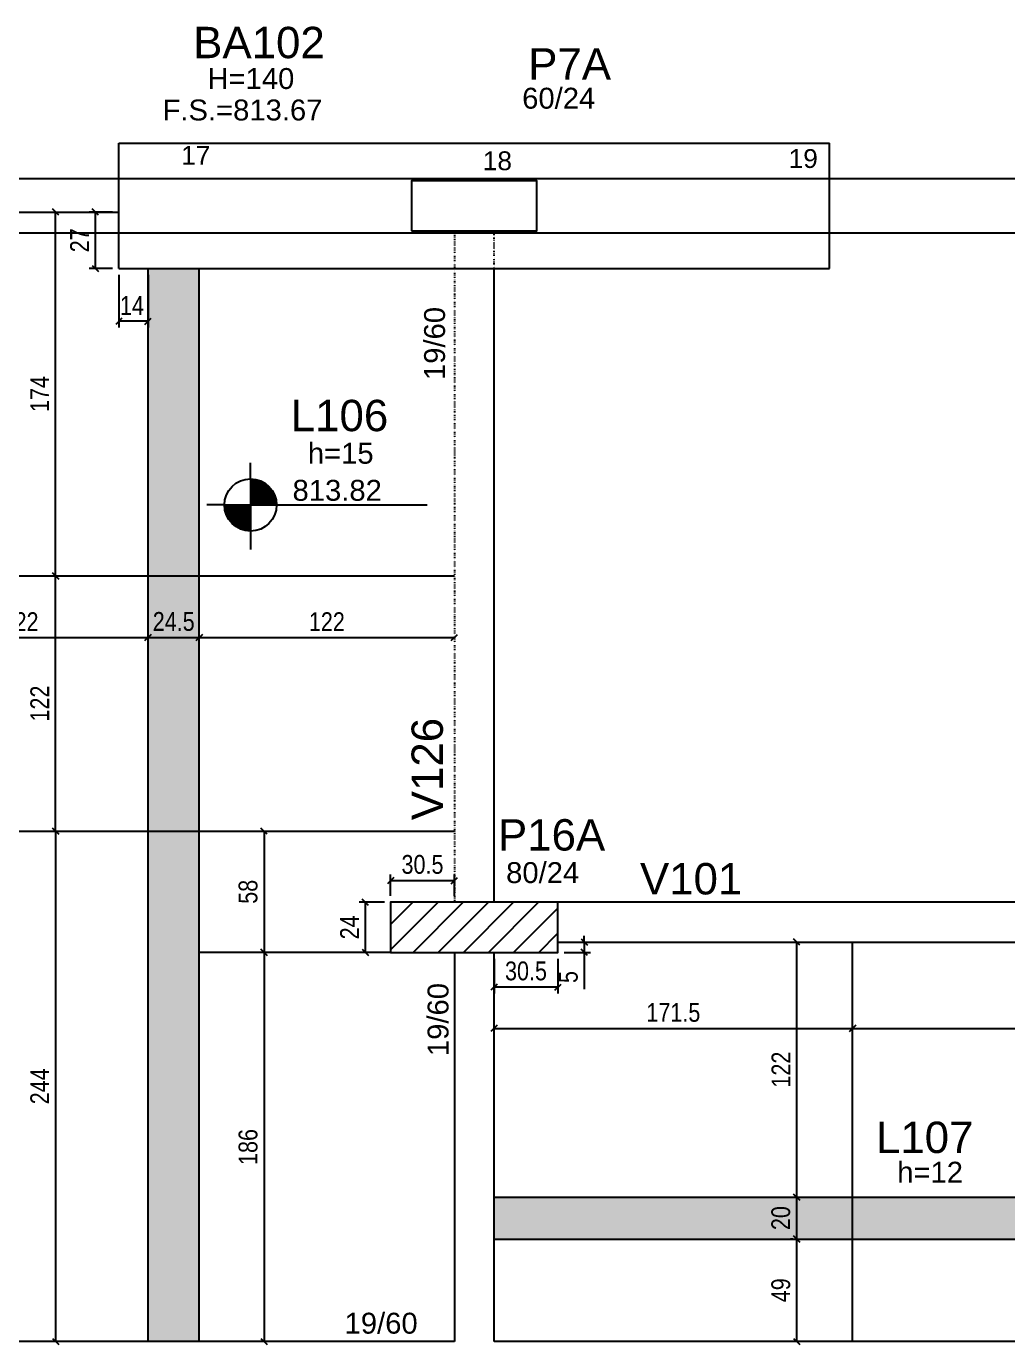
# Model space of a CAD drawing. Header units: millimetres. Extents: x 2897 to 8569, y 1951 to 3650.
# Drawn here: x 5446 to 5915, y 2710 to 3341 of the extents above; entities that cross this region are included whole.
import ezdxf

# ---------------------------------------------------------------- set-up
doc = ezdxf.new("R2010")
doc.units = ezdxf.units.MM
doc.linetypes.add('ESTILO_TQS_0004', pattern=[2, 0.5, -0.4, 0.1, -0.4, 0.1, -0.5])
for name, color, linetype in [('1', 1, 'Continuous'), ('3', 3, 'Continuous'), ('4', 4, 'Continuous'), ('7', 7, 'Continuous'), ('Painéis', 200, 'Continuous')]:
    doc.layers.add(name, color=color, linetype=linetype)
doc.layers.add('Hachura', color=251, linetype='Continuous', lineweight=9)
doc.styles.add('COTA TECNICA-50', font='techl___.ttf', dxfattribs={"height": 9})
doc.styles.get("Standard").update_dxf_attribs({"font": 'arial.ttf'})
doc.dimstyles.new('COTA PAINEL-50', dxfattribs={"dimtxt": 9, "dimasz": 3, "dimexe": 3, "dimexo": 3, "dimgap": 3, "dimtad": 1, "dimdec": 1, "dimzin": 12, "dimdsep": 46, "dimtxsty": 'COTA TECNICA-50', "dimblk1": 'OBLIQUE', "dimblk2": 'OBLIQUE', "dimsah": 1, "dimcen": 0.9, "dimclrd": 4, "dimclre": 4, "dimclrt": 240, "dimadec": 1, "dimazin": 3, "dimtfac": 1, "dimtdec": 1, "dimtmove": 0, "dimatfit": 3, "dimfxl": 1, "dimtolj": 1, "dimtzin": 12, "dimarcsym": 0})

# ---------------------------------------------------------------- blocks, each defined once
blk = doc.blocks.new('_Oblique')
at = {"color": 0, "linetype": 'ByBlock', "lineweight": -2}
blk.add_line((-0.5, -0.5), (0.5, 0.5), dxfattribs=at)
blk = doc.blocks.new('*D15')
at = {"layer": 'Defpoints', "color": 0, "transparency": 16777216}
for p in [(5478.7, 3251.82), (5489.92, 3251.82), (5489.93, 3224.82)]:
    blk.add_point(p, dxfattribs=at)
at = {"layer": 'Painéis', "color": 4, "lineweight": -2, "transparency": 16777216}
for p, q in [((5486.92, 3251.82), (5475.7, 3251.82)), ((5478.7, 3224.82), (5478.7, 3251.82)), ((5486.93, 3224.82), (5475.7, 3224.82))]:
    blk.add_line(p, q, dxfattribs=at)
at = {"layer": 'Painéis', "color": 4, "lineweight": -2, "transparency": 16777216, "xscale": 3, "yscale": 3, "zscale": 3}
for p, rotation in [((5478.7, 3251.82), 90), ((5478.7, 3224.82), 270)]:
    blk.add_blockref('_Oblique', p, dxfattribs=dict(at, rotation=rotation))
at = {"layer": 'Painéis', "color": 240, "transparency": 16777216, "insert": (5471.13, 3238.32), "char_height": 9, "attachment_point": 5, "rotation": 90, "style": 'COTA TECNICA-50'}
blk.add_mtext('\\A1;27', dxfattribs=at)
blk = doc.blocks.new('*D16')
at = {"layer": 'Defpoints', "color": 0, "transparency": 16777216}
for p in [(5489.93, 3224.82), (5503.92, 3224.82), (5489.93, 3199.59)]:
    blk.add_point(p, dxfattribs=at)
at = {"layer": 'Painéis', "color": 4, "lineweight": -2, "transparency": 16777216}
for p, q in [((5489.93, 3221.82), (5489.93, 3196.59)), ((5503.92, 3221.82), (5503.92, 3196.59)), ((5503.92, 3199.59), (5489.93, 3199.59))]:
    blk.add_line(p, q, dxfattribs=at)
at = {"layer": 'Painéis', "color": 4, "lineweight": -2, "transparency": 16777216, "xscale": 3, "yscale": 3, "zscale": 3, "rotation": 180}
blk.add_blockref('_Oblique', (5489.93, 3199.59), dxfattribs=at)
at = {"layer": 'Painéis', "color": 4, "lineweight": -2, "transparency": 16777216, "xscale": 3, "yscale": 3, "zscale": 3}
blk.add_blockref('_Oblique', (5503.92, 3199.59), dxfattribs=at)
at = {"layer": 'Painéis', "color": 240, "transparency": 16777216, "insert": (5496.18, 3207.15), "char_height": 9, "attachment_point": 5, "style": 'COTA TECNICA-50'}
blk.add_mtext('\\A1;14', dxfattribs=at)
blk = doc.blocks.new('*D63')
at = {"layer": 'Defpoints', "color": 0, "transparency": 16777216}
for p in [(5607.85, 2921.82), (5619.92, 2921.82), (5619.92, 2897.82)]:
    blk.add_point(p, dxfattribs=at)
at = {"layer": 'Painéis', "color": 4, "lineweight": -2, "transparency": 16777216}
for p, q in [((5616.92, 2921.82), (5604.85, 2921.82)), ((5607.85, 2897.82), (5607.85, 2921.82)), ((5616.92, 2897.82), (5604.85, 2897.82))]:
    blk.add_line(p, q, dxfattribs=at)
at = {"layer": 'Painéis', "color": 4, "lineweight": -2, "transparency": 16777216, "xscale": 3, "yscale": 3, "zscale": 3}
for p, rotation in [((5607.85, 2921.82), 90), ((5607.85, 2897.82), 270)]:
    blk.add_blockref('_Oblique', p, dxfattribs=dict(at, rotation=rotation))
at = {"layer": 'Painéis', "color": 240, "transparency": 16777216, "insert": (5600.28, 2909.82), "char_height": 9, "attachment_point": 5, "rotation": 90, "style": 'COTA TECNICA-50'}
blk.add_mtext('\\A1;24', dxfattribs=at)
blk = doc.blocks.new('*D64')
at = {"layer": 'Defpoints', "color": 0, "transparency": 16777216}
for p in [(5650.42, 2932.17), (5619.92, 2921.82), (5650.42, 2921.82)]:
    blk.add_point(p, dxfattribs=at)
at = {"layer": 'Painéis', "color": 4, "lineweight": -2, "transparency": 16777216}
for p, q in [((5619.92, 2924.82), (5619.92, 2935.17)), ((5619.92, 2932.17), (5650.42, 2932.17)), ((5650.42, 2924.82), (5650.42, 2935.17))]:
    blk.add_line(p, q, dxfattribs=at)
at = {"layer": 'Painéis', "color": 4, "lineweight": -2, "transparency": 16777216, "xscale": 3, "yscale": 3, "zscale": 3, "rotation": 180}
blk.add_blockref('_Oblique', (5619.92, 2932.17), dxfattribs=at)
at = {"layer": 'Painéis', "color": 4, "lineweight": -2, "transparency": 16777216, "xscale": 3, "yscale": 3, "zscale": 3}
blk.add_blockref('_Oblique', (5650.42, 2932.17), dxfattribs=at)
at = {"layer": 'Painéis', "color": 240, "transparency": 16777216, "insert": (5635.17, 2939.87), "char_height": 9, "attachment_point": 5, "style": 'COTA TECNICA-50'}
blk.add_mtext('\\A1;30.5', dxfattribs=at)
blk = doc.blocks.new('*D137')
at = {"layer": 'Defpoints', "color": 0, "transparency": 16777216}
for p in [(5699.92, 2902.82), (5699.92, 2897.82), (5712.56, 2897.82)]:
    blk.add_point(p, dxfattribs=at)
at = {"layer": 'Painéis', "color": 4, "lineweight": -2, "transparency": 16777216}
for p, q in [((5712.56, 2902.82), (5712.56, 2905.82)), ((5702.92, 2902.82), (5715.56, 2902.82)), ((5712.56, 2902.82), (5712.56, 2897.82)), ((5702.92, 2897.82), (5715.56, 2897.82)), ((5712.56, 2897.82), (5712.56, 2880.33))]:
    blk.add_line(p, q, dxfattribs=at)
at = {"layer": 'Painéis', "color": 4, "lineweight": -2, "transparency": 16777216, "xscale": 3, "yscale": 3, "zscale": 3}
for p, rotation in [((5712.56, 2902.82), 270), ((5712.56, 2897.82), 90)]:
    blk.add_blockref('_Oblique', p, dxfattribs=dict(at, rotation=rotation))
at = {"layer": 'Painéis', "color": 240, "transparency": 16777216, "insert": (5704.96, 2886.08), "char_height": 9, "attachment_point": 5, "rotation": 90, "style": 'COTA TECNICA-50'}
blk.add_mtext('\\A1;5', dxfattribs=at)
blk = doc.blocks.new('*D138')
at = {"layer": 'Defpoints', "color": 0, "transparency": 16777216}
for p in [(5669.42, 2897.82), (5699.92, 2897.82), (5669.42, 2881.24)]:
    blk.add_point(p, dxfattribs=at)
at = {"layer": 'Painéis', "color": 4, "lineweight": -2, "transparency": 16777216}
for p, q in [((5669.42, 2894.82), (5669.42, 2878.24)), ((5699.92, 2894.82), (5699.92, 2878.24)), ((5699.92, 2881.24), (5669.42, 2881.24))]:
    blk.add_line(p, q, dxfattribs=at)
at = {"layer": 'Painéis', "color": 4, "lineweight": -2, "transparency": 16777216, "xscale": 3, "yscale": 3, "zscale": 3, "rotation": 180}
blk.add_blockref('_Oblique', (5669.42, 2881.24), dxfattribs=at)
at = {"layer": 'Painéis', "color": 4, "lineweight": -2, "transparency": 16777216, "xscale": 3, "yscale": 3, "zscale": 3}
blk.add_blockref('_Oblique', (5699.92, 2881.24), dxfattribs=at)
at = {"layer": 'Painéis', "color": 240, "transparency": 16777216, "insert": (5684.67, 2888.94), "char_height": 9, "attachment_point": 5, "style": 'COTA TECNICA-50'}
blk.add_mtext('\\A1;30.5', dxfattribs=at)
blk = doc.blocks.new('*D22')
at = {"layer": 'Defpoints', "color": 0, "transparency": 16777216}
for p in [(5452.04, 3077.82), (5459.66, 3077.82), (5459.66, 2955.82)]:
    blk.add_point(p, dxfattribs=at)
at = {"layer": 'Painéis', "color": 4, "lineweight": -2, "transparency": 16777216}
for p, q in [((5455.04, 3077.82), (5462.66, 3077.82)), ((5459.66, 2955.82), (5459.66, 3077.82))]:
    blk.add_line(p, q, dxfattribs=at)
at = {"layer": 'Painéis', "color": 4, "lineweight": -2, "transparency": 16777216, "xscale": 3, "yscale": 3, "zscale": 3}
for p, rotation in [((5459.66, 3077.82), 90), ((5459.66, 2955.82), 270)]:
    blk.add_blockref('_Oblique', p, dxfattribs=dict(at, rotation=rotation))
at = {"layer": 'Painéis', "color": 240, "transparency": 16777216, "insert": (5452.11, 3016.82), "char_height": 9, "attachment_point": 5, "rotation": 90, "style": 'COTA TECNICA-50'}
blk.add_mtext('\\A1;122', dxfattribs=at)
blk = doc.blocks.new('*D101')
at = {"layer": 'Defpoints', "color": 0, "transparency": 16777216}
for p in [(5559.39, 2955.82), (5559.39, 2897.82), (5559.39, 2897.82)]:
    blk.add_point(p, dxfattribs=at)
at = {"layer": 'Painéis', "color": 4, "lineweight": -2, "transparency": 16777216}
blk.add_line((5559.39, 2955.82), (5559.39, 2897.82), dxfattribs=at)
at = {"layer": 'Painéis', "color": 4, "lineweight": -2, "transparency": 16777216, "xscale": 3, "yscale": 3, "zscale": 3}
for p, rotation in [((5559.39, 2955.82), 90), ((5559.39, 2897.82), 270)]:
    blk.add_blockref('_Oblique', p, dxfattribs=dict(at, rotation=rotation))
at = {"layer": 'Painéis', "color": 240, "transparency": 16777216, "insert": (5551.77, 2926.82), "char_height": 9, "attachment_point": 5, "rotation": 90, "style": 'COTA TECNICA-50'}
blk.add_mtext('\\A1;58', dxfattribs=at)
blk = doc.blocks.new('*D102')
at = {"layer": 'Defpoints', "color": 0, "transparency": 16777216}
for p in [(5559.39, 2897.82), (5559.39, 2711.82), (5559.39, 2711.82)]:
    blk.add_point(p, dxfattribs=at)
at = {"layer": 'Painéis', "color": 4, "lineweight": -2, "transparency": 16777216}
blk.add_line((5559.39, 2897.82), (5559.39, 2711.82), dxfattribs=at)
at = {"layer": 'Painéis', "color": 4, "lineweight": -2, "transparency": 16777216, "xscale": 3, "yscale": 3, "zscale": 3}
for p, rotation in [((5559.39, 2897.82), 90), ((5559.39, 2711.82), 270)]:
    blk.add_blockref('_Oblique', p, dxfattribs=dict(at, rotation=rotation))
at = {"layer": 'Painéis', "color": 240, "transparency": 16777216, "insert": (5551.78, 2804.82), "char_height": 9, "attachment_point": 5, "rotation": 90, "style": 'COTA TECNICA-50'}
blk.add_mtext('\\A1;186', dxfattribs=at)
blk = doc.blocks.new('*D42')
at = {"layer": 'Defpoints', "color": 0, "transparency": 16777216}
for p in [(5459.66, 2955.82), (5459.66, 2711.82), (5459.66, 2711.82)]:
    blk.add_point(p, dxfattribs=at)
at = {"layer": 'Painéis', "color": 4, "lineweight": -2, "transparency": 16777216}
blk.add_line((5459.66, 2955.82), (5459.66, 2711.82), dxfattribs=at)
at = {"layer": 'Painéis', "color": 4, "lineweight": -2, "transparency": 16777216, "xscale": 3, "yscale": 3, "zscale": 3}
for p, rotation in [((5459.66, 2955.82), 90), ((5459.66, 2711.82), 270)]:
    blk.add_blockref('_Oblique', p, dxfattribs=dict(at, rotation=rotation))
at = {"layer": 'Painéis', "color": 240, "transparency": 16777216, "insert": (5452.1, 2833.82), "char_height": 9, "attachment_point": 5, "rotation": 90, "style": 'COTA TECNICA-50'}
blk.add_mtext('\\A1;244', dxfattribs=at)
blk = doc.blocks.new('*D43')
at = {"layer": 'Defpoints', "color": 0, "transparency": 16777216}
for p in [(5459.66, 3251.82), (5459.66, 3251.82), (5459.66, 3077.82)]:
    blk.add_point(p, dxfattribs=at)
at = {"layer": 'Painéis', "color": 4, "lineweight": -2, "transparency": 16777216}
blk.add_line((5459.66, 3077.82), (5459.66, 3251.82), dxfattribs=at)
at = {"layer": 'Painéis', "color": 4, "lineweight": -2, "transparency": 16777216, "xscale": 3, "yscale": 3, "zscale": 3}
for p, rotation in [((5459.66, 3251.82), 90), ((5459.66, 3077.82), 270)]:
    blk.add_blockref('_Oblique', p, dxfattribs=dict(at, rotation=rotation))
at = {"layer": 'Painéis', "color": 240, "transparency": 16777216, "insert": (5452.1, 3164.82), "char_height": 9, "attachment_point": 5, "rotation": 90, "style": 'COTA TECNICA-50'}
blk.add_mtext('\\A1;174', dxfattribs=at)
blk = doc.blocks.new('*D205')
at = {"layer": 'Defpoints', "color": 0, "transparency": 16777216}
for p in [(5381.92, 3048.42), (5503.92, 3048.42), (5503.92, 3048.42)]:
    blk.add_point(p, dxfattribs=at)
at = {"layer": 'Painéis', "color": 4, "lineweight": -2, "transparency": 16777216}
blk.add_line((5381.92, 3048.42), (5503.92, 3048.42), dxfattribs=at)
at = {"layer": 'Painéis', "color": 4, "lineweight": -2, "transparency": 16777216, "xscale": 3, "yscale": 3, "zscale": 3, "rotation": 180}
blk.add_blockref('_Oblique', (5381.92, 3048.42), dxfattribs=at)
at = {"layer": 'Painéis', "color": 4, "lineweight": -2, "transparency": 16777216, "xscale": 3, "yscale": 3, "zscale": 3}
blk.add_blockref('_Oblique', (5503.92, 3048.42), dxfattribs=at)
at = {"layer": 'Painéis', "color": 240, "transparency": 16777216, "insert": (5442.92, 3055.97), "char_height": 9, "attachment_point": 5, "style": 'COTA TECNICA-50'}
blk.add_mtext('\\A1;122', dxfattribs=at)
blk = doc.blocks.new('*D206')
at = {"layer": 'Defpoints', "color": 0, "transparency": 16777216}
for p in [(5503.92, 3048.42), (5528.42, 3048.42), (5528.42, 3048.42)]:
    blk.add_point(p, dxfattribs=at)
at = {"layer": 'Painéis', "color": 4, "lineweight": -2, "transparency": 16777216}
blk.add_line((5503.92, 3048.42), (5528.42, 3048.42), dxfattribs=at)
at = {"layer": 'Painéis', "color": 4, "lineweight": -2, "transparency": 16777216, "xscale": 3, "yscale": 3, "zscale": 3, "rotation": 180}
blk.add_blockref('_Oblique', (5503.92, 3048.42), dxfattribs=at)
at = {"layer": 'Painéis', "color": 4, "lineweight": -2, "transparency": 16777216, "xscale": 3, "yscale": 3, "zscale": 3}
blk.add_blockref('_Oblique', (5528.42, 3048.42), dxfattribs=at)
at = {"layer": 'Painéis', "color": 240, "transparency": 16777216, "insert": (5516.17, 3056.02), "char_height": 9, "attachment_point": 5, "style": 'COTA TECNICA-50'}
blk.add_mtext('\\A1;24.5', dxfattribs=at)
blk = doc.blocks.new('*D207')
at = {"layer": 'Defpoints', "color": 0, "transparency": 16777216}
for p in [(5528.42, 3048.42), (5650.42, 3048.42), (5650.42, 3048.42)]:
    blk.add_point(p, dxfattribs=at)
at = {"layer": 'Painéis', "color": 4, "lineweight": -2, "transparency": 16777216}
blk.add_line((5528.42, 3048.42), (5650.42, 3048.42), dxfattribs=at)
at = {"layer": 'Painéis', "color": 4, "lineweight": -2, "transparency": 16777216, "xscale": 3, "yscale": 3, "zscale": 3, "rotation": 180}
blk.add_blockref('_Oblique', (5528.42, 3048.42), dxfattribs=at)
at = {"layer": 'Painéis', "color": 4, "lineweight": -2, "transparency": 16777216, "xscale": 3, "yscale": 3, "zscale": 3}
blk.add_blockref('_Oblique', (5650.42, 3048.42), dxfattribs=at)
at = {"layer": 'Painéis', "color": 240, "transparency": 16777216, "insert": (5589.42, 3055.97), "char_height": 9, "attachment_point": 5, "style": 'COTA TECNICA-50'}
blk.add_mtext('\\A1;122', dxfattribs=at)
blk = doc.blocks.new('*D171')
at = {"layer": 'Defpoints', "color": 0, "transparency": 16777216}
for p in [(5814.17, 2760.82), (5815.33, 2760.82), (5815.33, 2711.82)]:
    blk.add_point(p, dxfattribs=at)
at = {"layer": 'Painéis', "color": 4, "lineweight": -2, "transparency": 16777216}
for p, q in [((5812.33, 2760.82), (5811.17, 2760.82)), ((5814.17, 2711.82), (5814.17, 2760.82)), ((5812.33, 2711.82), (5811.17, 2711.82))]:
    blk.add_line(p, q, dxfattribs=at)
at = {"layer": 'Painéis', "color": 4, "lineweight": -2, "transparency": 16777216, "xscale": 3, "yscale": 3, "zscale": 3}
for p, rotation in [((5814.17, 2760.82), 90), ((5814.17, 2711.82), 270)]:
    blk.add_blockref('_Oblique', p, dxfattribs=dict(at, rotation=rotation))
at = {"layer": 'Painéis', "color": 240, "transparency": 16777216, "insert": (5806.58, 2736.32), "char_height": 9, "attachment_point": 5, "rotation": 90, "style": 'COTA TECNICA-50'}
blk.add_mtext('\\A1;49', dxfattribs=at)
blk = doc.blocks.new('*D172')
at = {"layer": 'Defpoints', "color": 0, "transparency": 16777216}
for p in [(5814.17, 2780.82), (5814.17, 2780.82), (5814.17, 2760.82)]:
    blk.add_point(p, dxfattribs=at)
at = {"layer": 'Painéis', "color": 4, "lineweight": -2, "transparency": 16777216}
blk.add_line((5814.17, 2760.82), (5814.17, 2780.82), dxfattribs=at)
at = {"layer": 'Painéis', "color": 4, "lineweight": -2, "transparency": 16777216, "xscale": 3, "yscale": 3, "zscale": 3}
for p, rotation in [((5814.17, 2780.82), 90), ((5814.17, 2760.82), 270)]:
    blk.add_blockref('_Oblique', p, dxfattribs=dict(at, rotation=rotation))
at = {"layer": 'Painéis', "color": 240, "transparency": 16777216, "insert": (5806.58, 2770.82), "char_height": 9, "attachment_point": 5, "rotation": 90, "style": 'COTA TECNICA-50'}
blk.add_mtext('\\A1;20', dxfattribs=at)
blk = doc.blocks.new('*D173')
at = {"layer": 'Defpoints', "color": 0, "transparency": 16777216}
for p in [(5814.17, 2902.82), (5814.17, 2902.82), (5814.17, 2780.82)]:
    blk.add_point(p, dxfattribs=at)
at = {"layer": 'Painéis', "color": 4, "lineweight": -2, "transparency": 16777216}
blk.add_line((5814.17, 2780.82), (5814.17, 2902.82), dxfattribs=at)
at = {"layer": 'Painéis', "color": 4, "lineweight": -2, "transparency": 16777216, "xscale": 3, "yscale": 3, "zscale": 3}
for p, rotation in [((5814.17, 2902.82), 90), ((5814.17, 2780.82), 270)]:
    blk.add_blockref('_Oblique', p, dxfattribs=dict(at, rotation=rotation))
at = {"layer": 'Painéis', "color": 240, "transparency": 16777216, "insert": (5806.62, 2841.82), "char_height": 9, "attachment_point": 5, "rotation": 90, "style": 'COTA TECNICA-50'}
blk.add_mtext('\\A1;122', dxfattribs=at)
blk = doc.blocks.new('*D174')
at = {"layer": 'Defpoints', "color": 0, "transparency": 16777216}
for p in [(5669.42, 2861.5), (5840.92, 2861.5), (5840.92, 2861.5)]:
    blk.add_point(p, dxfattribs=at)
at = {"layer": 'Painéis', "color": 4, "lineweight": -2, "transparency": 16777216}
blk.add_line((5669.42, 2861.5), (5840.92, 2861.5), dxfattribs=at)
at = {"layer": 'Painéis', "color": 4, "lineweight": -2, "transparency": 16777216, "xscale": 3, "yscale": 3, "zscale": 3, "rotation": 180}
blk.add_blockref('_Oblique', (5669.42, 2861.5), dxfattribs=at)
at = {"layer": 'Painéis', "color": 4, "lineweight": -2, "transparency": 16777216, "xscale": 3, "yscale": 3, "zscale": 3}
blk.add_blockref('_Oblique', (5840.92, 2861.5), dxfattribs=at)
at = {"layer": 'Painéis', "color": 240, "transparency": 16777216, "insert": (5755.17, 2869.1), "char_height": 9, "attachment_point": 5, "style": 'COTA TECNICA-50'}
blk.add_mtext('\\A1;171.5', dxfattribs=at)
blk = doc.blocks.new('*D175')
at = {"layer": 'Defpoints', "color": 0, "transparency": 16777216}
for p in [(5840.92, 2861.5), (6084.92, 2861.5), (6084.92, 2861.5)]:
    blk.add_point(p, dxfattribs=at)
at = {"layer": 'Painéis', "color": 4, "lineweight": -2, "transparency": 16777216}
blk.add_line((5840.92, 2861.5), (6084.92, 2861.5), dxfattribs=at)
at = {"layer": 'Painéis', "color": 4, "lineweight": -2, "transparency": 16777216, "xscale": 3, "yscale": 3, "zscale": 3, "rotation": 180}
blk.add_blockref('_Oblique', (5840.92, 2861.5), dxfattribs=at)
at = {"layer": 'Painéis', "color": 4, "lineweight": -2, "transparency": 16777216, "xscale": 3, "yscale": 3, "zscale": 3}
blk.add_blockref('_Oblique', (6084.92, 2861.5), dxfattribs=at)
at = {"layer": 'Painéis', "color": 240, "transparency": 16777216, "insert": (5962.92, 2869.07), "char_height": 9, "attachment_point": 5, "style": 'COTA TECNICA-50'}
blk.add_mtext('\\A1;244', dxfattribs=at)

msp = doc.modelspace()

# ---------------------------------------------------------------- hatches: boundary and pattern name
at = {"layer": 'Hachura', "linetype": 'ByBlock'}
h = msp.add_hatch(color=256, dxfattribs=at)
h.dxf.hatch_style = 1
h.paths.add_polyline_path([(5528.42, 2711.82), (5503.92, 2711.82), (5503.92, 3224.82), (5528.42, 3224.82)])
h = msp.add_hatch(color=256, dxfattribs=at)
h.dxf.hatch_style = 1
h.paths.add_polyline_path([(6036.92, 2766.32), (6084.92, 2766.32), (6084.92, 2780.82), (5669.42, 2780.82), (5669.42, 2760.82), (6036.92, 2760.82)])

# ---------------------------------------------------------------- linework, layer by layer
at = {"layer": '1', "linetype": 'Continuous'}
for p, q in [((5489.92, 3224.82), (5489.92, 3284.82)), ((5489.92, 3284.82), (5829.92, 3284.82)), ((5829.92, 3224.82), (5829.92, 3284.82)), ((3067.98, 3267.82), (6213.3, 3267.82)), ((3067.91, 3241.82), (6211.84, 3241.82)), ((5489.92, 3224.82), (5829.92, 3224.82))]:
    msp.add_line(p, q, dxfattribs=at)
at = {"layer": '3', "linetype": 'ESTILO_TQS_0004'}
msp.add_line((5669.42, 3224.82), (5669.42, 3241.82), dxfattribs=at)
at = {"layer": '3', "linetype": 'Continuous'}
for p, q in [((5552.91, 3124.28), (5552.91, 3131.99)), ((5552.91, 3124.28), (5552.91, 3099.28)), ((5552.91, 3123.67), (5556.76, 3123.67)), ((5552.91, 3122.88), (5558.66, 3122.88)), ((5552.91, 3122.09), (5559.98, 3122.09)), ((5552.91, 3121.3), (5561.02, 3121.3)), ((5552.91, 3120.5), (5561.86, 3120.5)), ((5552.91, 3119.71), (5562.57, 3119.71)), ((5552.91, 3118.92), (5563.17, 3118.92)), ((5552.91, 3118.12), (5563.68, 3118.12)), ((5552.91, 3117.33), (5564.11, 3117.33)), ((5552.91, 3116.54), (5564.47, 3116.54)), ((5552.91, 3115.75), (5564.76, 3115.75)), ((5552.91, 3114.95), (5565, 3114.95)), ((5552.91, 3114.16), (5565.18, 3114.16)), ((5540.41, 3111.78), (5531.95, 3111.78)), ((5540.41, 3111.78), (5565.41, 3111.78)), ((5552.91, 3110.99), (5540.41, 3110.99)), ((5552.91, 3110.2), (5540.51, 3110.2)), ((5552.91, 3109.4), (5540.64, 3109.4)), ((5552.91, 3108.61), (5540.82, 3108.61)), ((5552.91, 3107.82), (5541.05, 3107.82)), ((5552.91, 3113.37), (5565.31, 3113.37)), ((5552.91, 3112.57), (5565.41, 3112.57)), ((5565.41, 3111.78), (5637.34, 3111.78)), ((5552.91, 3107.02), (5541.35, 3107.02)), ((5552.91, 3106.23), (5541.71, 3106.23)), ((5552.91, 3105.44), (5542.14, 3105.44)), ((5552.91, 3104.65), (5542.64, 3104.65)), ((5552.91, 3103.85), (5543.24, 3103.85)), ((5552.91, 3103.06), (5543.95, 3103.06)), ((5552.91, 3102.27), (5544.8, 3102.27)), ((5552.91, 3101.48), (5545.84, 3101.48)), ((5552.91, 3100.68), (5547.16, 3100.68)), ((5552.91, 3099.89), (5549.06, 3099.89)), ((5552.91, 3099.28), (5552.91, 3090.43)), ((5619.92, 2899.1), (5642.64, 2921.82)), ((5619.92, 2911.12), (5630.62, 2921.82)), ((5630.66, 2897.82), (5654.66, 2921.82)), ((5642.69, 2897.82), (5666.69, 2921.82)), ((5654.71, 2897.82), (5678.71, 2921.82)), ((5666.73, 2897.82), (5690.73, 2921.82)), ((5678.75, 2897.82), (5699.92, 2919)), ((5690.77, 2897.82), (5699.92, 2906.98))]:
    msp.add_line(p, q, dxfattribs=at)
at = {"layer": '3', "linetype": 'ESTILO_TQS_0004'}
msp.add_lwpolyline([(5650.42, 3242.82), (5650.42, 2921.82)], dxfattribs=at)
at = {"layer": '3', "linetype": 'Continuous'}
for points in [[(5669.42, 2921.82), (5669.42, 3224.82)], [(6066.92, 2921.82), (5699.92, 2921.82)], [(5699.92, 2902.82), (6066.92, 2902.82)], [(5650.42, 2897.82), (5650.42, 2711.82)], [(5669.42, 2711.82), (5669.42, 2897.82)], [(5457.92, 2711.82), (5234.92, 2711.82)], [(5650.42, 2711.82), (5457.92, 2711.82)], [(6084.92, 2711.82), (5669.42, 2711.82)]]:
    msp.add_lwpolyline(points, dxfattribs=at)
msp.add_circle((5552.91, 3111.78), 12.5, dxfattribs=at)
at = {"layer": '7', "linetype": 'Continuous'}
for points in [[(5629.92, 3242.82), (5689.92, 3242.82), (5689.92, 3266.82), (5629.92, 3266.82), (5629.92, 3242.82)], [(5619.92, 2897.82), (5699.92, 2897.82), (5699.92, 2921.82), (5619.92, 2921.82), (5619.92, 2897.82)]]:
    msp.add_lwpolyline(points, dxfattribs=at)
at = {"layer": 'Painéis'}
for p, q in [((5392.93, 3251.82), (5489.93, 3251.82)), ((5503.92, 2711.82), (5503.92, 3224.82)), ((5528.42, 2711.82), (5528.42, 3224.82)), ((5234.92, 3077.82), (5650.42, 3077.82)), ((5234.92, 2955.82), (5650.42, 2955.82)), ((5840.92, 2711.82), (5840.92, 2902.82)), ((5619.92, 2897.82), (5528.42, 2897.82)), ((5669.42, 2780.82), (6084.92, 2780.82)), ((5669.42, 2760.82), (6036.92, 2760.82))]:
    msp.add_line(p, q, dxfattribs=at)

# ---------------------------------------------------------------- texts
at = {"layer": '3', "linetype": 'Continuous'}
for s, height, p in [('H=140', 10, (5532.31, 3310.66)), ('60/24', 10, (5682.85, 3301.25)), ('F.S.=813.67', 10, (5510.82, 3295.62)), ('17', 9, (5519.75, 3274.47)), ('18', 9, (5663.99, 3271.83)), ('19', 9, (5810.28, 3272.91)), ('h=15', 10, (5580.32, 3131.49)), ('813.82', 10, (5573.01, 3113.78)), ('80/24', 10, (5675.17, 2931)), ('h=12', 10, (5862.23, 2787.75)), ('19/60', 10, (5597.91, 2715.57))]:
    msp.add_text(s, height=height, dxfattribs=at).set_placement(p)
for p in [(5645.94, 3171.5), (5647.61, 2848.27)]:
    msp.add_text('19/60', height=10, rotation=90, dxfattribs=at).set_placement(p)
at = {"layer": '4', "linetype": 'Continuous'}
for s, p in [('BA102', (5525.51, 3325.38)), ('P7A', (5685.74, 3315.17)), ('L106', (5572.17, 3147.05)), ('P16A', (5671.29, 2946.55)), ('V101', (5739.2, 2925.57)), ('L107', (5852.06, 2801.93))]:
    msp.add_text(s, height=15, dxfattribs=at).set_placement(p)
msp.add_text('V126', height=15, rotation=90, dxfattribs=at).set_placement((5644.93, 2961.03))

# ---------------------------------------------------------------- dimensions: what is measured, and where the dimension line sits
at = {"layer": 'Painéis'}
for base, p1, p2, picture, middle in [((5459.66, 3251.82), (5459.66, 3077.82), (5459.66, 3251.82), '*D43', (5452.1, 3164.82)), ((5478.7, 3251.82), (5489.93, 3224.82), (5489.92, 3251.82), '*D15', (5471.13, 3238.32)), ((5459.66, 3077.82), (5459.66, 2955.82), (5452.04, 3077.82), '*D22', (5452.11, 3016.82)), ((5459.66, 2711.82), (5459.66, 2955.82), (5459.66, 2711.82), '*D42', (5452.1, 2833.82)), ((5559.39, 2897.82), (5559.39, 2955.82), (5559.39, 2897.82), '*D101', (5551.77, 2926.82)), ((5607.85, 2921.82), (5619.92, 2897.82), (5619.92, 2921.82), '*D63', (5600.28, 2909.82)), ((5712.56, 2897.82), (5699.92, 2902.82), (5699.92, 2897.82), '*D137', (5704.96, 2886.08)), ((5559.39, 2711.82), (5559.39, 2897.82), (5559.39, 2711.82), '*D102', (5551.78, 2804.82)), ((5814.17, 2902.82), (5814.17, 2780.82), (5814.17, 2902.82), '*D173', (5806.62, 2841.82)), ((5814.17, 2780.82), (5814.17, 2760.82), (5814.17, 2780.82), '*D172', (5806.58, 2770.82)), ((5814.17, 2760.82), (5815.33, 2711.82), (5815.33, 2760.82), '*D171', (5806.58, 2736.32))]:
    dim = msp.add_linear_dim(base=base, p1=p1, p2=p2, angle=90, dimstyle='COTA PAINEL-50', dxfattribs=at)
    dim.commit()
    dim.dimension.update_dxf_attribs({"geometry": picture, "text_midpoint": middle})
for base, p1, p2, picture, middle in [((5489.93, 3199.59), (5503.92, 3224.82), (5489.93, 3224.82), '*D16', (5496.18, 3199.59)), ((5650.42, 2932.17), (5619.92, 2921.82), (5650.42, 2921.82), '*D64', (5635.17, 2932.17)), ((5669.42, 2881.24), (5699.92, 2897.82), (5669.42, 2897.82), '*D138', (5684.67, 2881.24))]:
    dim = msp.add_linear_dim(base=base, p1=p1, p2=p2, dimstyle='COTA PAINEL-50', dxfattribs=at)
    dim.commit()
    dim.dimension.update_dxf_attribs({"geometry": picture, "text_midpoint": middle, "dimtype": 160})
for base, p1, p2, picture, middle in [((5503.92, 3048.42), (5381.92, 3048.42), (5503.92, 3048.42), '*D205', (5442.92, 3055.97)), ((5650.42, 3048.42), (5528.42, 3048.42), (5650.42, 3048.42), '*D207', (5589.42, 3055.97))]:
    dim = msp.add_linear_dim(base=base, p1=p1, p2=p2, dimstyle='COTA PAINEL-50', override={"dimtmove": 1}, dxfattribs=at)
    dim.commit()
    dim.dimension.update_dxf_attribs({"geometry": picture, "text_midpoint": middle})
dim = msp.add_linear_dim(base=(5528.42, 3048.42), p1=(5503.92, 3048.42), p2=(5528.42, 3048.42), dimstyle='COTA PAINEL-50', override={"dimtmove": 1}, dxfattribs=at)
dim.commit()
dim.dimension.update_dxf_attribs({"geometry": '*D206', "text_midpoint": (5516.17, 3048.42), "dimtype": 160})
for base, p1, p2, picture, middle in [((5840.92, 2861.5), (5669.42, 2861.5), (5840.92, 2861.5), '*D174', (5755.17, 2869.1)), ((6084.92, 2861.5), (5840.92, 2861.5), (6084.92, 2861.5), '*D175', (5962.92, 2869.07))]:
    dim = msp.add_linear_dim(base=base, p1=p1, p2=p2, dimstyle='COTA PAINEL-50', dxfattribs=at)
    dim.commit()
    dim.dimension.update_dxf_attribs({"geometry": picture, "text_midpoint": middle})

doc.saveas('drawing.dxf')
